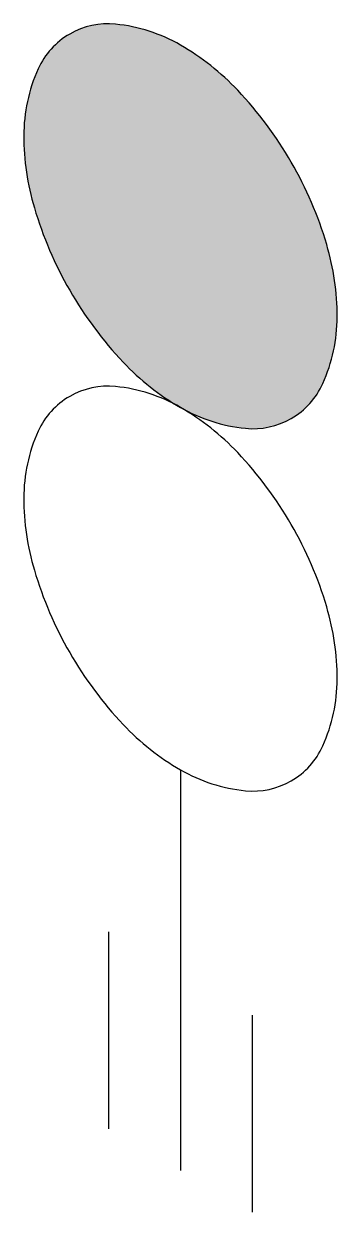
# Model space of a CAD drawing. Header units: millimetres. Extents: x -9884.43 to -9884.11, y -49.57 to -48.37.
import ezdxf

# ---------------------------------------------------------------- set-up
doc = ezdxf.new("R2010")
doc.units = ezdxf.units.MM
doc.header["$LTSCALE"] = 10
doc.layers.add('Tub_iso_componentes', color=2, linetype='Continuous')

msp = doc.modelspace()

# ---------------------------------------------------------------- hatches: boundary and pattern name
at = {"layer": 'Tub_iso_componentes'}
h = msp.add_hatch(color=1, dxfattribs=at)
edge = h.paths.add_edge_path()
edge.add_arc((-9884.0445, -48.4417), 0.389, 210, 223.4495)
edge.add_arc((-9884.14, -48.5321), 0.2575, 223.4495, 240)
edge.add_arc((-9884.1865, -48.6127), 0.1644, 240, 264.3429)
edge.add_arc((-9884.195, -48.6988), 0.078, 264.3429, 300)
edge.add_arc((-9884.195, -48.6988), 0.078, 300, 335.6571)
edge.add_arc((-9884.2738, -48.6631), 0.1644, 335.6571, 360)
edge.add_arc((-9884.3668, -48.6631), 0.2575, 360, 376.5505)
edge.add_arc((-9884.4929, -48.7006), 0.389, 16.5505, 30)
edge.add_arc((-9884.4929, -48.7006), 0.389, 30, 43.4495)
edge.add_arc((-9884.3974, -48.6102), 0.2575, 43.4495, 60)
edge.add_arc((-9884.3509, -48.5296), 0.1644, 60, 84.3429)
edge.add_arc((-9884.3424, -48.4435), 0.078, 84.3429, 120)
edge.add_arc((-9884.3424, -48.4435), 0.078, 120, 155.6571)
edge.add_arc((-9884.2636, -48.4792), 0.1644, 155.6571, 180)
edge.add_arc((-9884.1705, -48.4792), 0.2575, 180, 196.5505)
edge.add_arc((-9884.0445, -48.4417), 0.389, 196.5505, 210)

# ---------------------------------------------------------------- linework, layer by layer
at = {"layer": 'Tub_iso_componentes', "color": 2}
msp.add_line((-9884.2687, -49.123), (-9884.2687, -49.5299), dxfattribs=at)
at = {"layer": 'Tub_iso_componentes'}
for p, q in [((-9884.342, -49.2876), (-9884.342, -49.4876)), ((-9884.1954, -49.5723), (-9884.1954, -49.3723))]:
    msp.add_line(p, q, dxfattribs=at)
at = {"layer": 'Tub_iso_componentes', "color": 2}
for points in [[(-9884.3813, -48.6362, 0.058752), (-9884.3269, -48.7092, 0.072341), (-9884.2687, -48.7551, 0.106617), (-9884.2027, -48.7763, 0.156851), (-9884.156, -48.7663, 0.156851), (-9884.124, -48.7309, 0.106617), (-9884.1094, -48.6631, 0.072341), (-9884.12, -48.5898, 0.058752), (-9884.156, -48.5061, 0.058752), (-9884.2105, -48.4331, 0.072341), (-9884.2687, -48.3872, 0.106617), (-9884.3347, -48.366, 0.156851), (-9884.3813, -48.376, 0.156851), (-9884.4134, -48.4114, 0.106617), (-9884.428, -48.4792, 0.072341), (-9884.4173, -48.5525, 0.058752)], [(-9884.3813, -49.0041, 0.058752), (-9884.3269, -49.0771, 0.072341), (-9884.2687, -49.123, 0.106617), (-9884.2027, -49.1443, 0.156851), (-9884.156, -49.1342, 0.156851), (-9884.124, -49.0988, 0.106617), (-9884.1094, -49.031, 0.072341), (-9884.12, -48.9577, 0.058752), (-9884.156, -48.874, 0.058752), (-9884.2105, -48.801, 0.072341), (-9884.2687, -48.7551, 0.106617), (-9884.3347, -48.7339, 0.156851), (-9884.3813, -48.7439, 0.156851), (-9884.4134, -48.7793, 0.106617), (-9884.428, -48.8471, 0.072341), (-9884.4173, -48.9204, 0.058752)]]:
    msp.add_lwpolyline(points, format="xyb", close=True, dxfattribs=at)

doc.saveas('drawing.dxf')
